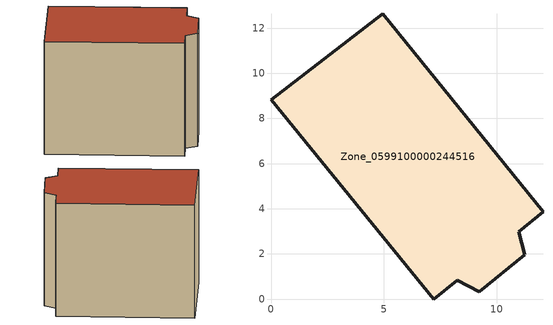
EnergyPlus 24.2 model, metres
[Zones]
Zone_0599100000244516
 floor ground (C_G): 0,8.83 4.95,12.63 12.04,3.86 10.96,2.99 11.24,1.96 9.22,0.33 8.24,0.84 7.21,0 z0
 wall outside (C_F): 4.95,12.63 0,8.83 7.21,0 8.24,0.84 9.22,0.33 11.24,1.96 10.96,2.99 12.04,3.86 4.95,12.63 z0:10.31
 roof outside (C_R): 12.04,3.86 4.95,12.63 0,8.83 7.21,0 8.24,0.84 9.22,0.33 11.24,1.96 10.96,2.99 z10.31
[BUILDING]
Pand.0599100000244516: North Axis=0; Terrain=City; Loads Convergence Tolerance Value=0.04; Temperature Convergence Tolerance Value=0.4; Solar Distribution=FullExterior; Maximum Number of Warmup Days=25; Minimum Number of Warmup Days=1
[Site:Location]
Rotterdam.The.Hague.AP_ZH_NLD Design_Conditions: Latitude=51.96; Longitude=4.45; Time Zone=1; Elevation=-4.5
[SITE:GROUNDTEMPERATURE:BUILDINGSURFACE]
18, 18, 18, 18, 18, 18, 18, 18, 18, 18, 18, 18
[MATERIAL] Thermal Absorptance=0.9; Solar Absorptance=0.7; Visible Absorptance=0.7
Name | Roughness | Thickness | Conductivity | Density | Specific Heat
G.TI.1946 | MediumSmooth | 0.15 | 1 | 540 | 1210
F.TI.1946 | Rough | 0.3 | 0.857143 | 1920 | 840
R.TI.1946 | MediumRough | 0.2 | 0.1 | 1500 | 1000
[CONSTRUCTION]
C_G: G.TI.1946
C_F: F.TI.1946
C_R: R.TI.1946
[ZONE]
Zone_0599100000244516: Type=1; Multiplier=1; Ceiling Height=Autocalculate; Volume=Autocalculate; Floor Area=autocalculate; Part of Total Floor Area=Yes
[ZONEINFILTRATION:DESIGNFLOWRATE]
Infil_Zone_0599100000244516: Zone or ZoneList or Space or SpaceList=Zone_0599100000244516; Schedule=AlwaysOn; Design Flow Rate Calculation Method=Flow/Area; Flow Rate per Floor Area=0.003; Constant Term Coefficient=1; Temperature Term Coefficient=0; Velocity Term Coefficient=0; Velocity Squared Term Coefficient=0
[HVACTEMPLATE:ZONE:IDEALLOADSAIRSYSTEM]
Zone_0599100000244516: Maximum Heating Supply Air Temperature=50; Minimum Cooling Supply Air Temperature=13; Maximum Heating Supply Air Humidity Ratio=0.0156; Minimum Cooling Supply Air Humidity Ratio=0.0077; Heating Limit=NoLimit; Cooling Limit=NoLimit; Dehumidification Control Type=ConstantSensibleHeatRatio; Cooling Sensible Heat Ratio=0.7; Dehumidification Setpoint=60; Humidification Control Type=None; Humidification Setpoint=30; Outdoor Air Method=None; Outdoor Air Flow Rate per Person=0.00944; Outdoor Air Flow Rate per Zone Floor Area=0; Outdoor Air Flow Rate per Zone=0; Demand Controlled Ventilation Type=None; Outdoor Air Economizer Type=NoEconomizer; Heat Recovery Type=None; Sensible Heat Recovery Effectiveness=0.7; Latent Heat Recovery Effectiveness=0.65
[ZONECONTROL:THERMOSTAT]
ThermostatControl_Zone_0599100000244516: Zone or ZoneList=Zone_0599100000244516; Control Type Schedule=DualSetpointControlType; Control 1=Thermostat_Zone_0599100000244516; Temperature Difference Between Cutout And Setpoint=0
[THERMOSTATSETPOINT:DUALSETPOINT]
Thermostat_Zone_0599100000244516: Heating Setpoint Temperature Schedule=HeatingSetpoint_Zone_0599100000244516; Cooling Setpoint Temperature Schedule=CoolingSetpoint_Zone_0599100000244516
[SCHEDULE:COMPACT]
HeatingSetpoint_Zone_0599100000244516: Through: 12/31, For: AllDays, Until: 24:00, 21
CoolingSetpoint_Zone_0599100000244516: Through: 12/31, For: AllDays, Until: 24:00, 24
DualSetpointControlType: Through: 12/31, For: AllDays, Until: 24:00, 4
AlwaysOn: Through: 12/31, For: AllDays, Until: 24:00, 1
